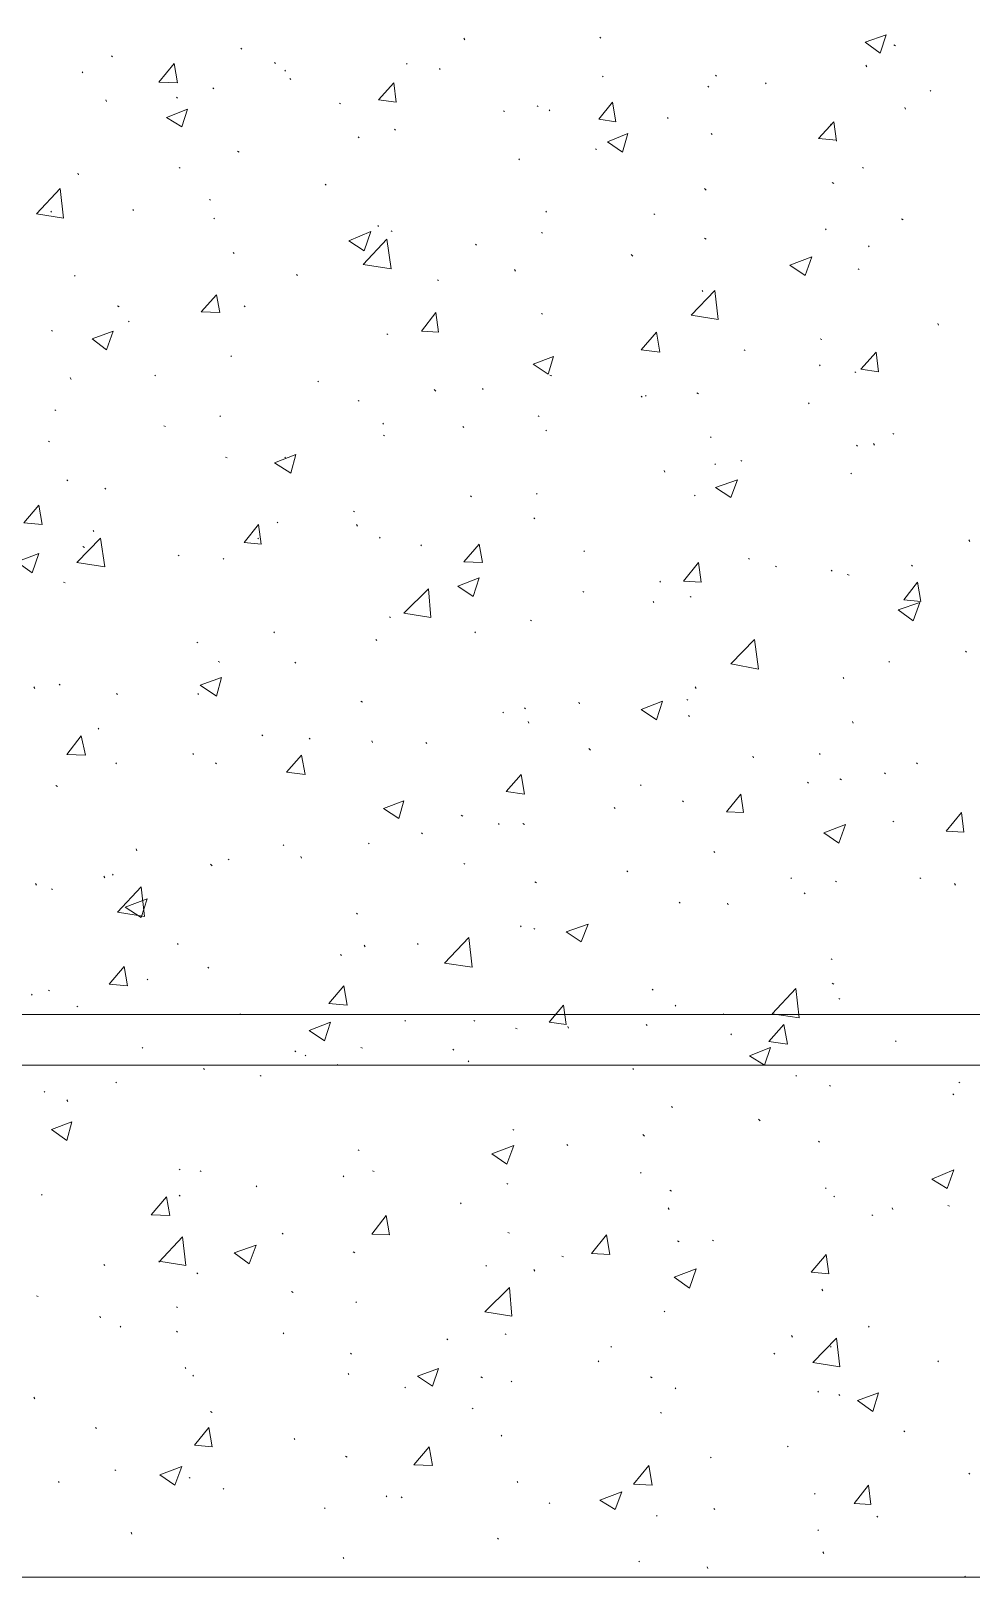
# Model space of a CAD drawing. Header units: millimetres. Extents: x 2928 to 3112, y 1220 to 1280.
# Drawn here: x 2947.067 to 2948.922, y 1240.79 to 1243.841 of the extents above; entities that cross this region are included whole.
import ezdxf

# ---------------------------------------------------------------- set-up
doc = ezdxf.new("R2010")
doc.units = ezdxf.units.MM

msp = doc.modelspace()

# ---------------------------------------------------------------- linework, layer by layer
at = {"color": 253, "linetype": 'Continuous', "lineweight": 5, "true_color": 0x9a9a9a}
for points in [[(2940.97965, 1262.56226), (2981.54689, 1262.56226), (2981.54689, 1240.79028), (2940.97965, 1240.79028)], [(2941.98633, 1261.55224), (2980.53854, 1261.55224), (2980.53854, 1241.8003), (2941.98633, 1241.8003)]]:
    msp.add_lwpolyline(points, close=True, dxfattribs=at)
for points in [[(2961.2116, 1241.9003), (2942.08633, 1241.9003), (2942.08633, 1247.74538), (2950.25144, 1247.74538), (2950.25144, 1256.61384), (2942.08633, 1256.61384), (2942.08633, 1261.45224), (2961.2116, 1261.45224), (2961.2116, 1249.1904)], [(2947.92975, 1241.8003), (2941.92799, 1241.8003), (2941.92799, 1241.8003)]]:
    msp.add_lwpolyline(points, dxfattribs=at)
at = {"color": 92, "linetype": 'Continuous', "lineweight": 13, "true_color": 0x00b800}
for points in [[(2947.92308, 1243.82366), (2947.92141, 1243.82699), (2947.92141, 1243.82699)], [(2948.19142, 1243.82699), (2948.18975, 1243.82866), (2948.18975, 1243.82866)], [(2948.71309, 1243.81866), (2948.75476, 1243.83366), (2948.75476, 1243.83366)], [(2948.71309, 1243.81866), (2948.74309, 1243.79699), (2948.74309, 1243.79699)], [(2948.74309, 1243.79699), (2948.75476, 1243.83366), (2948.75476, 1243.83366)], [(2948.77309, 1243.81199), (2948.76976, 1243.81366), (2948.76976, 1243.81366)], [(2947.22807, 1243.79032), (2947.2264, 1243.79199), (2947.2264, 1243.79199)], [(2947.48307, 1243.80532), (2947.48141, 1243.80699), (2947.48141, 1243.80699)], [(2947.16973, 1243.75866), (2947.16807, 1243.76032), (2947.16807, 1243.76032)], [(2947.31974, 1243.74032), (2947.34974, 1243.77699), (2947.34974, 1243.77699)], [(2947.3564, 1243.73866), (2947.34974, 1243.77699), (2947.34974, 1243.77699)], [(2947.54974, 1243.77699), (2947.54807, 1243.77866), (2947.54807, 1243.77866)], [(2947.56974, 1243.76199), (2947.56807, 1243.76366), (2947.56807, 1243.76366)], [(2947.80974, 1243.77532), (2947.80808, 1243.77699), (2947.80808, 1243.77699)], [(2947.87474, 1243.76532), (2947.87308, 1243.76699), (2947.87308, 1243.76699)], [(2948.19642, 1243.75032), (2948.19475, 1243.75199), (2948.19475, 1243.75199)], [(2948.41975, 1243.75199), (2948.41809, 1243.75366), (2948.41809, 1243.75366)], [(2948.71642, 1243.77032), (2948.71476, 1243.77366), (2948.71476, 1243.77366)], [(2947.31974, 1243.74032), (2947.3564, 1243.73866), (2947.3564, 1243.73866)], [(2947.42807, 1243.72699), (2947.4264, 1243.72866), (2947.4264, 1243.72866)], [(2947.57974, 1243.74532), (2947.57807, 1243.74699), (2947.57807, 1243.74699)], [(2947.75308, 1243.70532), (2947.78308, 1243.73866), (2947.78308, 1243.73866)], [(2947.78808, 1243.70032), (2947.78308, 1243.73866), (2947.78308, 1243.73866)], [(2948.40475, 1243.73032), (2948.40309, 1243.73199), (2948.40309, 1243.73199)], [(2948.51809, 1243.73699), (2948.51642, 1243.73866), (2948.51642, 1243.73866)], [(2948.84309, 1243.72199), (2948.84142, 1243.72366), (2948.84142, 1243.72366)], [(2947.2164, 1243.70199), (2947.21473, 1243.70532), (2947.21473, 1243.70532)], [(2947.3564, 1243.70866), (2947.35474, 1243.71032), (2947.35474, 1243.71032)], [(2947.67807, 1243.69699), (2947.67641, 1243.69866), (2947.67641, 1243.69866)], [(2947.75308, 1243.70532), (2947.78808, 1243.70032), (2947.78808, 1243.70032)], [(2948.06808, 1243.69199), (2948.06641, 1243.69366), (2948.06641, 1243.69366)], [(2948.18808, 1243.66699), (2948.21475, 1243.70032), (2948.21475, 1243.70032)], [(2948.22142, 1243.66199), (2948.21475, 1243.70032), (2948.21475, 1243.70032)], [(2948.79309, 1243.68699), (2948.79142, 1243.69032), (2948.79142, 1243.69032)], [(2947.33474, 1243.67032), (2947.3764, 1243.68699), (2947.3764, 1243.68699)], [(2947.33474, 1243.67032), (2947.36474, 1243.65199), (2947.36474, 1243.65199)], [(2947.36474, 1243.65199), (2947.3764, 1243.68699), (2947.3764, 1243.68699)], [(2948.00141, 1243.68199), (2947.99975, 1243.68366), (2947.99975, 1243.68366)], [(2948.09141, 1243.68366), (2948.08975, 1243.68532), (2948.08975, 1243.68532)], [(2948.18808, 1243.66699), (2948.22142, 1243.66199), (2948.22142, 1243.66199)], [(2948.32475, 1243.66866), (2948.32308, 1243.67032), (2948.32308, 1243.67032)], [(2948.62142, 1243.62866), (2948.65142, 1243.66199), (2948.65142, 1243.66199)], [(2948.65642, 1243.62365), (2948.65142, 1243.66199), (2948.65142, 1243.66199)], [(2947.71474, 1243.63032), (2947.71308, 1243.63199), (2947.71308, 1243.63199)], [(2947.78641, 1243.64532), (2947.78474, 1243.64699), (2947.78474, 1243.64699)], [(2948.20475, 1243.62199), (2948.24475, 1243.63866), (2948.24475, 1243.63866)], [(2948.23475, 1243.60199), (2948.24475, 1243.63866), (2948.24475, 1243.63866)], [(2948.41142, 1243.63699), (2948.40975, 1243.63866), (2948.40975, 1243.63866)], [(2948.64642, 1243.65532), (2948.64476, 1243.65699), (2948.64476, 1243.65699)], [(2947.47807, 1243.60199), (2947.47474, 1243.60365), (2947.47474, 1243.60365)], [(2948.18308, 1243.60699), (2948.18142, 1243.60865), (2948.18142, 1243.60865)], [(2948.20475, 1243.62199), (2948.23475, 1243.60199), (2948.23475, 1243.60199)], [(2948.62142, 1243.62866), (2948.65642, 1243.62532), (2948.65642, 1243.62532)], [(2947.3614, 1243.57032), (2947.35974, 1243.57199), (2947.35974, 1243.57199)], [(2948.03141, 1243.58699), (2948.02975, 1243.58865), (2948.02975, 1243.58865)], [(2948.70976, 1243.57032), (2948.70809, 1243.57199), (2948.70809, 1243.57199)], [(2947.1614, 1243.55699), (2947.15973, 1243.56032), (2947.15973, 1243.56032)], [(2947.64974, 1243.53699), (2947.64807, 1243.53865), (2947.64807, 1243.53865)], [(2948.65142, 1243.54032), (2948.64809, 1243.54199), (2948.64809, 1243.54199)], [(2947.07807, 1243.48032), (2947.12473, 1243.53032), (2947.12473, 1243.53032)], [(2947.1314, 1243.47199), (2947.12473, 1243.53032), (2947.12473, 1243.53032)], [(2947.4214, 1243.50699), (2947.41974, 1243.50865), (2947.41974, 1243.50865)], [(2948.39975, 1243.52699), (2948.39642, 1243.53032), (2948.39642, 1243.53032)], [(2947.07807, 1243.48032), (2947.1314, 1243.47199), (2947.1314, 1243.47199)], [(2947.10807, 1243.48365), (2947.1064, 1243.48532), (2947.1064, 1243.48532)], [(2947.26974, 1243.48699), (2947.26807, 1243.48865), (2947.26807, 1243.48865)], [(2948.08475, 1243.48365), (2948.08308, 1243.48532), (2948.08308, 1243.48532)], [(2948.29808, 1243.47865), (2948.29642, 1243.48032), (2948.29642, 1243.48032)], [(2947.42974, 1243.47032), (2947.42807, 1243.47199), (2947.42807, 1243.47199)], [(2947.75308, 1243.45532), (2947.75141, 1243.45699), (2947.75141, 1243.45699)], [(2947.77974, 1243.44532), (2947.77808, 1243.44699), (2947.77808, 1243.44699)], [(2948.63642, 1243.44865), (2948.63476, 1243.45032), (2948.63476, 1243.45032)], [(2948.78809, 1243.46865), (2948.78476, 1243.47032), (2948.78476, 1243.47032)], [(2947.69474, 1243.42699), (2947.73808, 1243.44532), (2947.73808, 1243.44532)], [(2947.69474, 1243.42699), (2947.72474, 1243.40699), (2947.72474, 1243.40699)], [(2947.72308, 1243.38032), (2947.76974, 1243.43032), (2947.76974, 1243.43032)], [(2947.72474, 1243.40699), (2947.73808, 1243.44532), (2947.73808, 1243.44532)], [(2947.77808, 1243.37198), (2947.76974, 1243.43032), (2947.76974, 1243.43032)], [(2947.94641, 1243.41865), (2947.94475, 1243.42032), (2947.94475, 1243.42032)], [(2948.07641, 1243.44199), (2948.07475, 1243.44365), (2948.07475, 1243.44365)], [(2948.39975, 1243.43032), (2948.39642, 1243.43199), (2948.39642, 1243.43199)], [(2948.72142, 1243.41532), (2948.71976, 1243.41699), (2948.71976, 1243.41699)], [(2947.46807, 1243.40199), (2947.46641, 1243.40365), (2947.46641, 1243.40365)], [(2948.25475, 1243.39699), (2948.25142, 1243.40032), (2948.25142, 1243.40032)], [(2948.56475, 1243.37865), (2948.60809, 1243.39532), (2948.60809, 1243.39532)], [(2948.59475, 1243.35865), (2948.60809, 1243.39532), (2948.60809, 1243.39532)], [(2947.15473, 1243.35698), (2947.15307, 1243.35865), (2947.15307, 1243.35865)], [(2947.59307, 1243.35865), (2947.59141, 1243.36032), (2947.59141, 1243.36032)], [(2947.72308, 1243.38032), (2947.77808, 1243.37198), (2947.77808, 1243.37198)], [(2948.02308, 1243.36698), (2948.02141, 1243.37032), (2948.02141, 1243.37032)], [(2948.56475, 1243.37865), (2948.59475, 1243.35865), (2948.59475, 1243.35865)], [(2948.70142, 1243.37032), (2948.69976, 1243.37198), (2948.69976, 1243.37198)], [(2947.87141, 1243.34865), (2947.86974, 1243.35032), (2947.86974, 1243.35032)], [(2948.36975, 1243.28032), (2948.41642, 1243.32865), (2948.41642, 1243.32865)], [(2948.39308, 1243.32698), (2948.39142, 1243.32865), (2948.39142, 1243.32865)], [(2948.42309, 1243.27198), (2948.41642, 1243.32865), (2948.41642, 1243.32865)], [(2947.2414, 1243.29698), (2947.23807, 1243.29865), (2947.23807, 1243.29865)], [(2947.40307, 1243.28698), (2947.43307, 1243.32032), (2947.43307, 1243.32032)], [(2947.43974, 1243.28532), (2947.43307, 1243.32032), (2947.43307, 1243.32032)], [(2947.48974, 1243.29698), (2947.48807, 1243.29865), (2947.48807, 1243.29865)], [(2947.2614, 1243.26698), (2947.25974, 1243.26865), (2947.25974, 1243.26865)], [(2947.40307, 1243.28698), (2947.43974, 1243.28532), (2947.43974, 1243.28532)], [(2947.83808, 1243.24865), (2947.86641, 1243.28532), (2947.86641, 1243.28532)], [(2947.87141, 1243.24698), (2947.86641, 1243.28532), (2947.86641, 1243.28532)], [(2948.07641, 1243.28198), (2948.07475, 1243.28365), (2948.07475, 1243.28365)], [(2948.36975, 1243.28032), (2948.42309, 1243.27198), (2948.42309, 1243.27198)], [(2948.85809, 1243.26032), (2948.85642, 1243.26365), (2948.85642, 1243.26365)], [(2947.10973, 1243.24865), (2947.10807, 1243.25032), (2947.10807, 1243.25032)], [(2947.18807, 1243.23365), (2947.22974, 1243.24865), (2947.22974, 1243.24865)], [(2947.18807, 1243.23365), (2947.2164, 1243.21198), (2947.2164, 1243.21198)], [(2947.2164, 1243.21198), (2947.22974, 1243.24865), (2947.22974, 1243.24865)], [(2947.77141, 1243.24198), (2947.76974, 1243.24365), (2947.76974, 1243.24365)], [(2947.83808, 1243.24865), (2947.87141, 1243.24698), (2947.87141, 1243.24698)], [(2948.27142, 1243.21198), (2948.30142, 1243.24698), (2948.30142, 1243.24698)], [(2948.30808, 1243.20698), (2948.30142, 1243.24698), (2948.30142, 1243.24698)], [(2948.62809, 1243.23198), (2948.62475, 1243.23365), (2948.62475, 1243.23365)], [(2948.27142, 1243.21198), (2948.30808, 1243.20698), (2948.30808, 1243.20698)], [(2948.47642, 1243.21032), (2948.47475, 1243.21198), (2948.47475, 1243.21198)], [(2948.70476, 1243.17365), (2948.73476, 1243.20698), (2948.73476, 1243.20698)], [(2948.73976, 1243.16865), (2948.73476, 1243.20698), (2948.73476, 1243.20698)], [(2947.46307, 1243.19865), (2947.46141, 1243.20032), (2947.46141, 1243.20032)], [(2948.05808, 1243.18365), (2948.09808, 1243.19865), (2948.09808, 1243.19865)], [(2948.05808, 1243.18365), (2948.08808, 1243.16365), (2948.08808, 1243.16365)], [(2948.08808, 1243.16365), (2948.09808, 1243.19865), (2948.09808, 1243.19865)], [(2948.62475, 1243.18032), (2948.62309, 1243.18198), (2948.62309, 1243.18198)], [(2948.70476, 1243.17365), (2948.73976, 1243.16865), (2948.73976, 1243.16865)], [(2947.1464, 1243.15365), (2947.14473, 1243.15698), (2947.14473, 1243.15698)], [(2947.31307, 1243.16031), (2947.3114, 1243.16198), (2947.3114, 1243.16198)], [(2947.63474, 1243.14865), (2947.63307, 1243.15031), (2947.63307, 1243.15031)], [(2948.09475, 1243.16031), (2948.09141, 1243.16198), (2948.09141, 1243.16198)], [(2948.69476, 1243.16698), (2948.69309, 1243.16865), (2948.69309, 1243.16865)], [(2947.71474, 1243.11031), (2947.71308, 1243.11198), (2947.71308, 1243.11198)], [(2947.86641, 1243.13031), (2947.86308, 1243.13365), (2947.86308, 1243.13365)], [(2947.95975, 1243.13365), (2947.95808, 1243.13531), (2947.95808, 1243.13531)], [(2948.27308, 1243.11865), (2948.27142, 1243.12031), (2948.27142, 1243.12031)], [(2948.28142, 1243.12031), (2948.27975, 1243.12198), (2948.27975, 1243.12198)], [(2948.38475, 1243.12531), (2948.38142, 1243.12698), (2948.38142, 1243.12698)], [(2947.1164, 1243.09198), (2947.11473, 1243.09365), (2947.11473, 1243.09365)], [(2947.4414, 1243.08031), (2947.43974, 1243.08198), (2947.43974, 1243.08198)], [(2948.06975, 1243.08031), (2948.06808, 1243.08198), (2948.06808, 1243.08198)], [(2948.60309, 1243.10531), (2948.60142, 1243.10698), (2948.60142, 1243.10698)], [(2947.33307, 1243.06031), (2947.32974, 1243.06198), (2947.32974, 1243.06198)], [(2947.76308, 1243.06531), (2947.76141, 1243.06698), (2947.76141, 1243.06698)], [(2947.92141, 1243.05865), (2947.91974, 1243.06031), (2947.91974, 1243.06031)], [(2948.08475, 1243.05198), (2948.08308, 1243.05365), (2948.08308, 1243.05365)], [(2947.10473, 1243.03031), (2947.1014, 1243.03198), (2947.1014, 1243.03198)], [(2947.76474, 1243.04198), (2947.76308, 1243.04365), (2947.76308, 1243.04365)], [(2948.40975, 1243.03865), (2948.40809, 1243.04031), (2948.40809, 1243.04031)], [(2948.69809, 1243.02198), (2948.69642, 1243.02365), (2948.69642, 1243.02365)], [(2948.73142, 1243.02365), (2948.72976, 1243.02698), (2948.72976, 1243.02698)], [(2948.76976, 1243.04531), (2948.76809, 1243.04698), (2948.76809, 1243.04698)], [(2947.45474, 1242.99865), (2947.4514, 1243.00031), (2947.4514, 1243.00031)], [(2947.54807, 1242.98865), (2947.58974, 1243.00531), (2947.58974, 1243.00531)], [(2947.54807, 1242.98865), (2947.57974, 1242.96865), (2947.57974, 1242.96865)], [(2947.56974, 1242.99865), (2947.56807, 1243.00031), (2947.56807, 1243.00031)], [(2947.57974, 1242.96865), (2947.58974, 1243.00531), (2947.58974, 1243.00531)], [(2948.46975, 1242.99198), (2948.46809, 1242.99365), (2948.46809, 1242.99365)], [(2948.31808, 1242.97031), (2948.31642, 1242.97365), (2948.31642, 1242.97365)], [(2948.41809, 1242.98531), (2948.41642, 1242.98698), (2948.41642, 1242.98698)], [(2948.68642, 1242.96698), (2948.68476, 1242.96865), (2948.68476, 1242.96865)], [(2947.13973, 1242.95365), (2947.13807, 1242.95531), (2947.13807, 1242.95531)], [(2947.21473, 1242.93698), (2947.21307, 1242.93865), (2947.21307, 1242.93865)], [(2948.06641, 1242.92698), (2948.06475, 1242.92865), (2948.06475, 1242.92865)], [(2948.41809, 1242.94031), (2948.46142, 1242.95531), (2948.46142, 1242.95531)], [(2948.41809, 1242.94031), (2948.44809, 1242.92031), (2948.44809, 1242.92031)], [(2948.44809, 1242.92031), (2948.46142, 1242.95531), (2948.46142, 1242.95531)], [(2947.05307, 1242.87031), (2947.08307, 1242.90531), (2947.08307, 1242.90531)], [(2947.08973, 1242.86698), (2947.08307, 1242.90531), (2947.08307, 1242.90531)], [(2947.93641, 1242.92198), (2947.93475, 1242.92364), (2947.93475, 1242.92364)], [(2948.37808, 1242.92364), (2948.37642, 1242.92531), (2948.37642, 1242.92531)], [(2947.05307, 1242.87031), (2947.08973, 1242.86698), (2947.08973, 1242.86698)], [(2947.48807, 1242.83198), (2947.51641, 1242.86698), (2947.51641, 1242.86698)], [(2947.52141, 1242.82864), (2947.51641, 1242.86698), (2947.51641, 1242.86698)], [(2947.55474, 1242.87031), (2947.55307, 1242.87198), (2947.55307, 1242.87198)], [(2947.70641, 1242.89198), (2947.70308, 1242.89364), (2947.70308, 1242.89364)], [(2947.71141, 1242.86364), (2947.70974, 1242.86698), (2947.70974, 1242.86698)], [(2948.06141, 1242.87864), (2948.05975, 1242.88031), (2948.05975, 1242.88031)], [(2947.15807, 1242.79198), (2947.20473, 1242.84031), (2947.20473, 1242.84031)], [(2947.1914, 1242.85364), (2947.18973, 1242.85531), (2947.18973, 1242.85531)], [(2947.21307, 1242.78364), (2947.20473, 1242.84031), (2947.20473, 1242.84031)], [(2947.51641, 1242.83864), (2947.51474, 1242.84031), (2947.51474, 1242.84031)], [(2947.75641, 1242.84031), (2947.75474, 1242.84198), (2947.75474, 1242.84198)], [(2948.91976, 1242.83364), (2948.91809, 1242.83698), (2948.91809, 1242.83698)], [(2947.03973, 1242.79364), (2947.08307, 1242.81031), (2947.08307, 1242.81031)], [(2947.06973, 1242.77198), (2947.08307, 1242.81031), (2947.08307, 1242.81031)], [(2947.17307, 1242.82198), (2947.16973, 1242.82364), (2947.16973, 1242.82364)], [(2947.35974, 1242.80531), (2947.35807, 1242.80698), (2947.35807, 1242.80698)], [(2947.48807, 1242.83198), (2947.52141, 1242.82864), (2947.52141, 1242.82864)], [(2947.83808, 1242.82531), (2947.83641, 1242.82698), (2947.83641, 1242.82698)], [(2947.92141, 1242.79364), (2947.95141, 1242.82864), (2947.95141, 1242.82864)], [(2947.95808, 1242.79198), (2947.95141, 1242.82864), (2947.95141, 1242.82864)], [(2948.15975, 1242.81364), (2948.15808, 1242.81531), (2948.15808, 1242.81531)], [(2947.03973, 1242.79364), (2947.06973, 1242.77198), (2947.06973, 1242.77198)], [(2947.15807, 1242.79198), (2947.21307, 1242.78364), (2947.21307, 1242.78364)], [(2947.44807, 1242.79864), (2947.4464, 1242.80031), (2947.4464, 1242.80031)], [(2947.92141, 1242.79364), (2947.95808, 1242.79198), (2947.95808, 1242.79198)], [(2948.35475, 1242.75531), (2948.38475, 1242.79198), (2948.38475, 1242.79198)], [(2948.38975, 1242.75364), (2948.38475, 1242.79198), (2948.38475, 1242.79198)], [(2948.48475, 1242.79864), (2948.48309, 1242.80031), (2948.48309, 1242.80031)], [(2948.53809, 1242.78364), (2948.53642, 1242.78531), (2948.53642, 1242.78531)], [(2948.64809, 1242.77531), (2948.64642, 1242.77698), (2948.64642, 1242.77698)], [(2948.80642, 1242.78531), (2948.80476, 1242.78698), (2948.80476, 1242.78698)], [(2947.13473, 1242.75198), (2947.1314, 1242.75364), (2947.1314, 1242.75364)], [(2947.90974, 1242.74531), (2947.95141, 1242.76198), (2947.95141, 1242.76198)], [(2947.90974, 1242.74531), (2947.93975, 1242.72531), (2947.93975, 1242.72531)], [(2947.93975, 1242.72531), (2947.95141, 1242.76198), (2947.95141, 1242.76198)], [(2948.30975, 1242.75364), (2948.30808, 1242.75531), (2948.30808, 1242.75531)], [(2948.35475, 1242.75531), (2948.38975, 1242.75364), (2948.38975, 1242.75364)], [(2948.68142, 1242.76698), (2948.67809, 1242.76864), (2948.67809, 1242.76864)], [(2948.78976, 1242.71864), (2948.81642, 1242.75364), (2948.81642, 1242.75364)], [(2948.82309, 1242.71531), (2948.81642, 1242.75364), (2948.81642, 1242.75364)], [(2947.80308, 1242.69197), (2947.85141, 1242.74031), (2947.85141, 1242.74031)], [(2947.85641, 1242.68364), (2947.85141, 1242.74031), (2947.85141, 1242.74031)], [(2948.15808, 1242.73364), (2948.15641, 1242.73531), (2948.15641, 1242.73531)], [(2948.29642, 1242.71364), (2948.29475, 1242.71531), (2948.29475, 1242.71531)], [(2948.36975, 1242.72364), (2948.36808, 1242.72531), (2948.36808, 1242.72531)], [(2948.78976, 1242.71864), (2948.82309, 1242.71531), (2948.82309, 1242.71531)], [(2947.77641, 1242.68364), (2947.77474, 1242.68531), (2947.77474, 1242.68531)], [(2947.80308, 1242.69197), (2947.85641, 1242.68364), (2947.85641, 1242.68364)], [(2948.77809, 1242.69864), (2948.82142, 1242.71364), (2948.82142, 1242.71364)], [(2948.77809, 1242.69864), (2948.80809, 1242.67697), (2948.80809, 1242.67697)], [(2948.80809, 1242.67697), (2948.82142, 1242.71364), (2948.82142, 1242.71364)], [(2947.54807, 1242.65364), (2947.54641, 1242.65531), (2947.54641, 1242.65531)], [(2947.94475, 1242.65364), (2947.94308, 1242.65531), (2947.94308, 1242.65531)], [(2948.05475, 1242.67697), (2948.05308, 1242.67864), (2948.05308, 1242.67864)], [(2947.3964, 1242.63364), (2947.39474, 1242.63531), (2947.39474, 1242.63531)], [(2947.74974, 1242.63864), (2947.74808, 1242.64031), (2947.74808, 1242.64031)], [(2948.44809, 1242.59197), (2948.49475, 1242.64031), (2948.49475, 1242.64031)], [(2948.50309, 1242.58197), (2948.49475, 1242.64031), (2948.49475, 1242.64031)], [(2947.43974, 1242.59531), (2947.4364, 1242.59697), (2947.4364, 1242.59697)], [(2947.58974, 1242.59364), (2947.58807, 1242.59531), (2947.58807, 1242.59531)], [(2948.44809, 1242.59197), (2948.50309, 1242.58197), (2948.50309, 1242.58197)], [(2948.76142, 1242.59531), (2948.75976, 1242.59697), (2948.75976, 1242.59697)], [(2948.91309, 1242.61531), (2948.91143, 1242.61697), (2948.91143, 1242.61697)], [(2947.4014, 1242.55031), (2947.44307, 1242.56531), (2947.44307, 1242.56531)], [(2947.43307, 1242.52864), (2947.44307, 1242.56531), (2947.44307, 1242.56531)], [(2948.67142, 1242.56364), (2948.66976, 1242.56531), (2948.66976, 1242.56531)], [(2947.07473, 1242.54364), (2947.07307, 1242.54697), (2947.07307, 1242.54697)], [(2947.12473, 1242.55031), (2947.12307, 1242.55197), (2947.12307, 1242.55197)], [(2947.23807, 1242.53197), (2947.2364, 1242.53364), (2947.2364, 1242.53364)], [(2947.39807, 1242.53197), (2947.3964, 1242.53364), (2947.3964, 1242.53364)], [(2947.4014, 1242.55031), (2947.43307, 1242.52864), (2947.43307, 1242.52864)], [(2948.37975, 1242.54364), (2948.37808, 1242.54697), (2948.37808, 1242.54697)], [(2947.72141, 1242.51697), (2947.71808, 1242.51864), (2947.71808, 1242.51864)], [(2948.04308, 1242.50364), (2948.04141, 1242.50531), (2948.04141, 1242.50531)], [(2948.14975, 1242.51364), (2948.14808, 1242.51697), (2948.14808, 1242.51697)], [(2948.27142, 1242.50197), (2948.31308, 1242.51864), (2948.31308, 1242.51864)], [(2948.27142, 1242.50197), (2948.30142, 1242.48197), (2948.30142, 1242.48197)], [(2948.30142, 1242.48197), (2948.31308, 1242.51864), (2948.31308, 1242.51864)], [(2948.36308, 1242.52031), (2948.36142, 1242.52197), (2948.36142, 1242.52197)], [(2947.99975, 1242.49531), (2947.99808, 1242.49697), (2947.99808, 1242.49697)], [(2948.04975, 1242.47531), (2948.04808, 1242.47864), (2948.04808, 1242.47864)], [(2948.36642, 1242.48864), (2948.36475, 1242.49031), (2948.36475, 1242.49031)], [(2948.68976, 1242.47531), (2948.68809, 1242.47864), (2948.68809, 1242.47864)], [(2947.13807, 1242.41364), (2947.1664, 1242.4503), (2947.1664, 1242.4503)], [(2947.17473, 1242.41197), (2947.1664, 1242.4503), (2947.1664, 1242.4503)], [(2947.2014, 1242.46364), (2947.19973, 1242.46531), (2947.19973, 1242.46531)], [(2947.52474, 1242.4503), (2947.52307, 1242.45197), (2947.52307, 1242.45197)], [(2947.61807, 1242.44364), (2947.61641, 1242.4453), (2947.61641, 1242.4453)], [(2947.74141, 1242.43697), (2947.73974, 1242.4403), (2947.73974, 1242.4403)], [(2947.13807, 1242.41364), (2947.17473, 1242.41197), (2947.17473, 1242.41197)], [(2947.38807, 1242.41364), (2947.3864, 1242.4153), (2947.3864, 1242.4153)], [(2947.57141, 1242.37864), (2947.60141, 1242.41197), (2947.60141, 1242.41197)], [(2947.60807, 1242.37364), (2947.60141, 1242.41197), (2947.60141, 1242.41197)], [(2947.84808, 1242.4353), (2947.84641, 1242.43697), (2947.84641, 1242.43697)], [(2948.17142, 1242.42197), (2948.16808, 1242.4253), (2948.16808, 1242.4253)], [(2948.49309, 1242.40697), (2948.49142, 1242.4103), (2948.49142, 1242.4103)], [(2948.62475, 1242.41364), (2948.62309, 1242.4153), (2948.62309, 1242.4153)], [(2947.2364, 1242.3953), (2947.23474, 1242.39697), (2947.23474, 1242.39697)], [(2947.43307, 1242.3953), (2947.4314, 1242.39697), (2947.4314, 1242.39697)], [(2947.57141, 1242.37864), (2947.60807, 1242.37364), (2947.60807, 1242.37364)], [(2948.81642, 1242.3953), (2948.81476, 1242.39697), (2948.81476, 1242.39697)], [(2947.11973, 1242.3503), (2947.1164, 1242.35197), (2947.1164, 1242.35197)], [(2948.00475, 1242.3403), (2948.03475, 1242.37364), (2948.03475, 1242.37364)], [(2948.04141, 1242.3353), (2948.03475, 1242.37364), (2948.03475, 1242.37364)], [(2948.27142, 1242.35197), (2948.26975, 1242.35364), (2948.26975, 1242.35364)], [(2948.60142, 1242.35697), (2948.59975, 1242.35864), (2948.59975, 1242.35864)], [(2948.66642, 1242.36364), (2948.66309, 1242.3653), (2948.66309, 1242.3653)], [(2948.75309, 1242.3753), (2948.75142, 1242.37697), (2948.75142, 1242.37697)], [(2947.76308, 1242.30697), (2947.80308, 1242.32197), (2947.80308, 1242.32197)], [(2947.79308, 1242.28697), (2947.80308, 1242.32197), (2947.80308, 1242.32197)], [(2948.00475, 1242.3403), (2948.04141, 1242.3353), (2948.04141, 1242.3353)], [(2948.35475, 1242.3203), (2948.35308, 1242.32197), (2948.35308, 1242.32197)], [(2948.43975, 1242.3003), (2948.46809, 1242.3353), (2948.46809, 1242.3353)], [(2948.47309, 1242.29864), (2948.46809, 1242.3353), (2948.46809, 1242.3353)], [(2947.76308, 1242.30697), (2947.79308, 1242.28697), (2947.79308, 1242.28697)], [(2947.91974, 1242.29197), (2947.91641, 1242.29364), (2947.91641, 1242.29364)], [(2948.21975, 1242.30697), (2948.21808, 1242.30864), (2948.21808, 1242.30864)], [(2948.43975, 1242.3003), (2948.47309, 1242.29864), (2948.47309, 1242.29864)], [(2948.87309, 1242.26197), (2948.90309, 1242.29864), (2948.90309, 1242.29864)], [(2948.90809, 1242.2603), (2948.90309, 1242.29864), (2948.90309, 1242.29864)], [(2947.83974, 1242.25697), (2947.83808, 1242.25864), (2947.83808, 1242.25864)], [(2947.99141, 1242.2753), (2947.98975, 1242.27697), (2947.98975, 1242.27697)], [(2948.04141, 1242.2753), (2948.03808, 1242.27697), (2948.03808, 1242.27697)], [(2948.63142, 1242.25864), (2948.67476, 1242.2753), (2948.67476, 1242.2753)], [(2948.63142, 1242.25864), (2948.66142, 1242.23864), (2948.66142, 1242.23864)], [(2948.66142, 1242.23864), (2948.67476, 1242.2753), (2948.67476, 1242.2753)], [(2948.76976, 1242.2803), (2948.76809, 1242.28197), (2948.76809, 1242.28197)], [(2948.87309, 1242.26197), (2948.90809, 1242.2603), (2948.90809, 1242.2603)], [(2947.2764, 1242.22363), (2947.27474, 1242.22697), (2947.27474, 1242.22697)], [(2947.56641, 1242.23364), (2947.56474, 1242.2353), (2947.56474, 1242.2353)], [(2947.73474, 1242.23697), (2947.73308, 1242.23864), (2947.73308, 1242.23864)], [(2947.42474, 1242.19363), (2947.4214, 1242.19697), (2947.4214, 1242.19697)], [(2947.45807, 1242.2053), (2947.4564, 1242.20697), (2947.4564, 1242.20697)], [(2947.60141, 1242.20863), (2947.59974, 1242.21197), (2947.59974, 1242.21197)], [(2947.92308, 1242.19697), (2947.92141, 1242.19863), (2947.92141, 1242.19863)], [(2948.41642, 1242.2203), (2948.41475, 1242.22197), (2948.41475, 1242.22197)], [(2947.21307, 1242.1703), (2947.2114, 1242.17363), (2947.2114, 1242.17363)], [(2947.22974, 1242.1753), (2947.22807, 1242.17697), (2947.22807, 1242.17697)], [(2948.24475, 1242.18197), (2948.24308, 1242.18363), (2948.24308, 1242.18363)], [(2948.56809, 1242.16863), (2948.56642, 1242.1703), (2948.56642, 1242.1703)], [(2948.82309, 1242.16863), (2948.82142, 1242.1703), (2948.82142, 1242.1703)], [(2947.07807, 1242.1553), (2947.0764, 1242.15863), (2947.0764, 1242.15863)], [(2947.10973, 1242.14697), (2947.10807, 1242.14863), (2947.10807, 1242.14863)], [(2947.23807, 1242.10197), (2947.28474, 1242.15197), (2947.28474, 1242.15197)], [(2947.2914, 1242.09363), (2947.28474, 1242.15197), (2947.28474, 1242.15197)], [(2948.06475, 1242.1603), (2948.06141, 1242.16197), (2948.06141, 1242.16197)], [(2948.59475, 1242.13863), (2948.59309, 1242.1403), (2948.59309, 1242.1403)], [(2948.65642, 1242.16197), (2948.65476, 1242.16363), (2948.65476, 1242.16363)], [(2948.89143, 1242.1553), (2948.88976, 1242.15863), (2948.88976, 1242.15863)], [(2947.25307, 1242.11197), (2947.2964, 1242.12863), (2947.2964, 1242.12863)], [(2947.25307, 1242.11197), (2947.28474, 1242.09197), (2947.28474, 1242.09197)], [(2947.28474, 1242.09197), (2947.2964, 1242.12863), (2947.2964, 1242.12863)], [(2948.34808, 1242.1203), (2948.34642, 1242.12197), (2948.34642, 1242.12197)], [(2948.44309, 1242.11697), (2948.44142, 1242.1203), (2948.44142, 1242.1203)], [(2947.23807, 1242.10197), (2947.2914, 1242.09363), (2947.2914, 1242.09363)], [(2947.71141, 1242.09863), (2947.70974, 1242.1003), (2947.70974, 1242.1003)], [(2948.03475, 1242.07363), (2948.03308, 1242.0753), (2948.03308, 1242.0753)], [(2948.12308, 1242.06363), (2948.16642, 1242.07863), (2948.16642, 1242.07863)], [(2948.15308, 1242.04363), (2948.16642, 1242.07863), (2948.16642, 1242.07863)], [(2947.88308, 1242.00197), (2947.93141, 1242.05197), (2947.93141, 1242.05197)], [(2947.93808, 1241.99363), (2947.93141, 1242.05197), (2947.93141, 1242.05197)], [(2948.06141, 1242.06863), (2948.05975, 1242.0703), (2948.05975, 1242.0703)], [(2948.12308, 1242.06363), (2948.15308, 1242.04363), (2948.15308, 1242.04363)], [(2947.35807, 1242.03863), (2947.3564, 1242.0403), (2947.3564, 1242.0403)], [(2947.67974, 1242.01697), (2947.67807, 1242.01863), (2947.67807, 1242.01863)], [(2947.72641, 1242.03363), (2947.72474, 1242.03697), (2947.72474, 1242.03697)], [(2947.83141, 1242.03863), (2947.82974, 1242.0403), (2947.82974, 1242.0403)], [(2947.2214, 1241.9603), (2947.2514, 1241.9953), (2947.2514, 1241.9953)], [(2947.25807, 1241.95696), (2947.2514, 1241.9953), (2947.2514, 1241.9953)], [(2947.41807, 1241.99196), (2947.4164, 1241.99363), (2947.4164, 1241.99363)], [(2947.88308, 1242.00197), (2947.93808, 1241.99363), (2947.93808, 1241.99363)], [(2948.64809, 1242.00863), (2948.64642, 1242.0103), (2948.64642, 1242.0103)], [(2947.2214, 1241.9603), (2947.25807, 1241.95696), (2947.25807, 1241.95696)], [(2947.29807, 1241.96863), (2947.2964, 1241.9703), (2947.2964, 1241.9703)], [(2947.65474, 1241.92196), (2947.68474, 1241.95696), (2947.68474, 1241.95696)], [(2947.69141, 1241.91863), (2947.68474, 1241.95696), (2947.68474, 1241.95696)], [(2948.52975, 1241.90196), (2948.57642, 1241.95196), (2948.57642, 1241.95196)], [(2948.58309, 1241.89363), (2948.57642, 1241.95196), (2948.57642, 1241.95196)], [(2948.65142, 1241.9603), (2948.64809, 1241.96196), (2948.64809, 1241.96196)], [(2947.06973, 1241.93863), (2947.06807, 1241.9403), (2947.06807, 1241.9403)], [(2947.10473, 1241.94696), (2947.1014, 1241.94863), (2947.1014, 1241.94863)], [(2947.65474, 1241.92196), (2947.69141, 1241.91863), (2947.69141, 1241.91863)], [(2948.29475, 1241.94863), (2948.29308, 1241.9503), (2948.29308, 1241.9503)], [(2948.66309, 1241.9303), (2948.66142, 1241.93196), (2948.66142, 1241.93196)], [(2947.15973, 1241.9153), (2947.15807, 1241.91696), (2947.15807, 1241.91696)], [(2947.48141, 1241.9003), (2947.47974, 1241.90196), (2947.47974, 1241.90196)], [(2948.08975, 1241.8853), (2948.11808, 1241.91863), (2948.11808, 1241.91863)], [(2948.12308, 1241.8803), (2948.11808, 1241.91863), (2948.11808, 1241.91863)], [(2948.33975, 1241.91696), (2948.33808, 1241.91863), (2948.33808, 1241.91863)], [(2948.43475, 1241.9003), (2948.43309, 1241.90196), (2948.43309, 1241.90196)], [(2948.52975, 1241.90196), (2948.58309, 1241.89363), (2948.58309, 1241.89363)], [(2947.61641, 1241.86863), (2947.65807, 1241.8853), (2947.65807, 1241.8853)], [(2947.61641, 1241.86863), (2947.64641, 1241.84863), (2947.64641, 1241.84863)], [(2947.64641, 1241.84863), (2947.65807, 1241.8853), (2947.65807, 1241.8853)], [(2947.80641, 1241.88696), (2947.80474, 1241.88863), (2947.80474, 1241.88863)], [(2947.94308, 1241.88696), (2947.94141, 1241.88863), (2947.94141, 1241.88863)], [(2948.02641, 1241.87196), (2948.02308, 1241.87363), (2948.02308, 1241.87363)], [(2948.08975, 1241.8853), (2948.12308, 1241.8803), (2948.12308, 1241.8803)], [(2948.12808, 1241.87363), (2948.12641, 1241.87696), (2948.12641, 1241.87696)], [(2948.28308, 1241.87863), (2948.28142, 1241.8803), (2948.28142, 1241.8803)], [(2948.44975, 1241.8603), (2948.44809, 1241.86196), (2948.44809, 1241.86196)], [(2948.52309, 1241.84696), (2948.55309, 1241.8803), (2948.55309, 1241.8803)], [(2948.55975, 1241.84196), (2948.55309, 1241.8803), (2948.55309, 1241.8803)], [(2947.28807, 1241.83363), (2947.2864, 1241.8353), (2947.2864, 1241.8353)], [(2947.72141, 1241.83363), (2947.71808, 1241.8353), (2947.71808, 1241.8353)], [(2947.90141, 1241.8303), (2947.89974, 1241.83196), (2947.89974, 1241.83196)], [(2948.48475, 1241.81863), (2948.52642, 1241.8353), (2948.52642, 1241.8353)], [(2948.51475, 1241.8003), (2948.52642, 1241.8353), (2948.52642, 1241.8353)], [(2948.52309, 1241.84696), (2948.55975, 1241.84196), (2948.55975, 1241.84196)], [(2948.77476, 1241.84696), (2948.77309, 1241.84863), (2948.77309, 1241.84863)], [(2947.58974, 1241.82696), (2947.58807, 1241.82863), (2947.58807, 1241.82863)], [(2947.60974, 1241.81863), (2947.60807, 1241.8203), (2947.60807, 1241.8203)], [(2947.67307, 1241.8003), (2947.67141, 1241.80196), (2947.67141, 1241.80196)], [(2947.93141, 1241.80696), (2947.92975, 1241.80863), (2947.92975, 1241.80863)], [(2948.48475, 1241.81863), (2948.51475, 1241.8003), (2948.51475, 1241.8003)], [(2947.40974, 1241.79196), (2947.40807, 1241.79363), (2947.40807, 1241.79363)], [(2947.52141, 1241.77863), (2947.51974, 1241.7803), (2947.51974, 1241.7803)], [(2948.25642, 1241.79196), (2948.25475, 1241.79363), (2948.25475, 1241.79363)], [(2948.57809, 1241.77863), (2948.57642, 1241.7803), (2948.57642, 1241.7803)], [(2947.09473, 1241.74696), (2947.09307, 1241.74863), (2947.09307, 1241.74863)], [(2947.2364, 1241.7653), (2947.23474, 1241.76696), (2947.23474, 1241.76696)], [(2948.64476, 1241.75863), (2948.64309, 1241.76029), (2948.64309, 1241.76029)], [(2948.88809, 1241.74196), (2948.88643, 1241.74363), (2948.88643, 1241.74363)], [(2948.89976, 1241.7653), (2948.89809, 1241.76696), (2948.89809, 1241.76696)], [(2947.13973, 1241.72863), (2947.13807, 1241.73196), (2947.13807, 1241.73196)], [(2948.33308, 1241.71696), (2948.33142, 1241.71863), (2948.33142, 1241.71863)], [(2947.10807, 1241.67363), (2947.14807, 1241.68863), (2947.14807, 1241.68863)], [(2947.13807, 1241.65196), (2947.14807, 1241.68863), (2947.14807, 1241.68863)], [(2948.50642, 1241.69029), (2948.50309, 1241.69363), (2948.50309, 1241.69363)], [(2947.10807, 1241.67363), (2947.13807, 1241.65196), (2947.13807, 1241.65196)], [(2948.01975, 1241.67196), (2948.01808, 1241.67363), (2948.01808, 1241.67363)], [(2948.27808, 1241.66029), (2948.27475, 1241.66363), (2948.27475, 1241.66363)], [(2948.62309, 1241.64863), (2948.62142, 1241.65029), (2948.62142, 1241.65029)], [(2947.71474, 1241.63196), (2947.71308, 1241.63363), (2947.71308, 1241.63363)], [(2947.97641, 1241.62529), (2948.01975, 1241.64196), (2948.01975, 1241.64196)], [(2947.97641, 1241.62529), (2948.00641, 1241.60529), (2948.00641, 1241.60529)], [(2948.00641, 1241.60529), (2948.01975, 1241.64196), (2948.01975, 1241.64196)], [(2948.12641, 1241.64196), (2948.12475, 1241.64363), (2948.12475, 1241.64363)], [(2947.3614, 1241.59363), (2947.35974, 1241.59529), (2947.35974, 1241.59529)], [(2947.40307, 1241.59029), (2947.4014, 1241.59196), (2947.4014, 1241.59196)], [(2947.74474, 1241.59029), (2947.74141, 1241.59196), (2947.74141, 1241.59196)], [(2948.27142, 1241.58696), (2948.26975, 1241.58863), (2948.26975, 1241.58863)], [(2948.84476, 1241.57529), (2948.88809, 1241.59363), (2948.88809, 1241.59363)], [(2948.87476, 1241.55696), (2948.88809, 1241.59363), (2948.88809, 1241.59363)], [(2947.51307, 1241.56029), (2947.51141, 1241.56196), (2947.51141, 1241.56196)], [(2947.68474, 1241.58029), (2947.68307, 1241.58196), (2947.68307, 1241.58196)], [(2948.00808, 1241.56529), (2948.00641, 1241.56696), (2948.00641, 1241.56696)], [(2948.63642, 1241.55696), (2948.63476, 1241.55863), (2948.63476, 1241.55863)], [(2948.84476, 1241.57529), (2948.87476, 1241.55696), (2948.87476, 1241.55696)], [(2947.08973, 1241.54363), (2947.08807, 1241.54529), (2947.08807, 1241.54529)], [(2947.30474, 1241.50529), (2947.33474, 1241.54029), (2947.33474, 1241.54029)], [(2947.3414, 1241.50362), (2947.33474, 1241.54029), (2947.33474, 1241.54029)], [(2947.3614, 1241.54196), (2947.35974, 1241.54363), (2947.35974, 1241.54363)], [(2947.91641, 1241.52696), (2947.91474, 1241.52863), (2947.91474, 1241.52863)], [(2948.33142, 1241.55196), (2948.32808, 1241.55363), (2948.32808, 1241.55363)], [(2948.65309, 1241.54029), (2948.65142, 1241.54196), (2948.65142, 1241.54196)], [(2947.30474, 1241.50529), (2947.3414, 1241.50362), (2947.3414, 1241.50362)], [(2947.73974, 1241.46696), (2947.76808, 1241.50362), (2947.76808, 1241.50362)], [(2947.77474, 1241.46529), (2947.76808, 1241.50362), (2947.76808, 1241.50362)], [(2948.32642, 1241.51529), (2948.32475, 1241.51862), (2948.32475, 1241.51862)], [(2948.72809, 1241.50362), (2948.72642, 1241.50529), (2948.72642, 1241.50529)], [(2948.76809, 1241.51529), (2948.76642, 1241.51862), (2948.76642, 1241.51862)], [(2948.87976, 1241.52196), (2948.87643, 1241.52362), (2948.87643, 1241.52362)], [(2947.56474, 1241.46696), (2947.56307, 1241.46862), (2947.56307, 1241.46862)], [(2947.73974, 1241.46696), (2947.77474, 1241.46529), (2947.77474, 1241.46529)], [(2948.01141, 1241.46862), (2948.00808, 1241.47029), (2948.00808, 1241.47029)], [(2948.17308, 1241.42862), (2948.20308, 1241.46529), (2948.20308, 1241.46529)], [(2948.20975, 1241.42696), (2948.20308, 1241.46529), (2948.20308, 1241.46529)], [(2947.31974, 1241.41196), (2947.3664, 1241.46196), (2947.3664, 1241.46196)], [(2947.37307, 1241.40529), (2947.3664, 1241.46196), (2947.3664, 1241.46196)], [(2947.46807, 1241.43029), (2947.51141, 1241.44529), (2947.51141, 1241.44529)], [(2947.49807, 1241.40862), (2947.51141, 1241.44529), (2947.51141, 1241.44529)], [(2948.34642, 1241.45196), (2948.34308, 1241.45362), (2948.34308, 1241.45362)], [(2948.41475, 1241.45362), (2948.41142, 1241.45529), (2948.41142, 1241.45529)], [(2947.21307, 1241.40529), (2947.2114, 1241.40696), (2947.2114, 1241.40696)], [(2947.31974, 1241.41362), (2947.37307, 1241.40529), (2947.37307, 1241.40529)], [(2947.46807, 1241.43029), (2947.49807, 1241.40862), (2947.49807, 1241.40862)], [(2947.70641, 1241.43029), (2947.70308, 1241.43196), (2947.70308, 1241.43196)], [(2947.96641, 1241.40362), (2947.96475, 1241.40529), (2947.96475, 1241.40529)], [(2948.11808, 1241.42196), (2948.11475, 1241.42362), (2948.11475, 1241.42362)], [(2948.17308, 1241.42862), (2948.20975, 1241.42696), (2948.20975, 1241.42696)], [(2948.60642, 1241.39196), (2948.63642, 1241.42696), (2948.63642, 1241.42696)], [(2948.64142, 1241.38862), (2948.63642, 1241.42696), (2948.63642, 1241.42696)], [(2947.3964, 1241.38862), (2947.39474, 1241.39029), (2947.39474, 1241.39029)], [(2948.06141, 1241.39362), (2948.05975, 1241.39696), (2948.05975, 1241.39696)], [(2948.33642, 1241.38196), (2948.37975, 1241.39862), (2948.37975, 1241.39862)], [(2948.33642, 1241.38196), (2948.36642, 1241.36029), (2948.36642, 1241.36029)], [(2948.36642, 1241.36029), (2948.37975, 1241.39862), (2948.37975, 1241.39862)], [(2948.60642, 1241.39196), (2948.64142, 1241.38862), (2948.64142, 1241.38862)], [(2947.0814, 1241.34362), (2947.07807, 1241.34529), (2947.07807, 1241.34529)], [(2947.58474, 1241.35196), (2947.58141, 1241.35362), (2947.58141, 1241.35362)], [(2947.96308, 1241.31362), (2948.01141, 1241.36196), (2948.01141, 1241.36196)], [(2948.01641, 1241.30529), (2948.01141, 1241.36196), (2948.01141, 1241.36196)], [(2948.62976, 1241.35529), (2948.62809, 1241.35862), (2948.62809, 1241.35862)], [(2947.3564, 1241.32196), (2947.35474, 1241.32362), (2947.35474, 1241.32362)], [(2947.70974, 1241.33196), (2947.70808, 1241.33362), (2947.70808, 1241.33362)], [(2947.96308, 1241.31362), (2948.01641, 1241.30529), (2948.01641, 1241.30529)], [(2948.31808, 1241.31362), (2948.31642, 1241.31529), (2948.31642, 1241.31529)], [(2947.20473, 1241.30196), (2947.20307, 1241.30529), (2947.20307, 1241.30529)], [(2947.24474, 1241.28362), (2947.24307, 1241.28529), (2947.24307, 1241.28529)], [(2948.72142, 1241.28362), (2948.71976, 1241.28529), (2948.71976, 1241.28529)], [(2947.3564, 1241.27362), (2947.35474, 1241.27529), (2947.35474, 1241.27529)], [(2947.56641, 1241.27029), (2947.56474, 1241.27195), (2947.56474, 1241.27195)], [(2947.88974, 1241.25862), (2947.88808, 1241.26029), (2947.88808, 1241.26029)], [(2948.00475, 1241.26862), (2948.00308, 1241.27029), (2948.00308, 1241.27029)], [(2948.56975, 1241.26362), (2948.56809, 1241.26695), (2948.56809, 1241.26695)], [(2948.60975, 1241.21362), (2948.65642, 1241.26195), (2948.65642, 1241.26195)], [(2948.66309, 1241.20529), (2948.65642, 1241.26195), (2948.65642, 1241.26195)], [(2947.69974, 1241.23029), (2947.69808, 1241.23195), (2947.69808, 1241.23195)], [(2948.21308, 1241.24362), (2948.21142, 1241.24529), (2948.21142, 1241.24529)], [(2948.53475, 1241.23029), (2948.53309, 1241.23195), (2948.53309, 1241.23195)], [(2948.64642, 1241.24362), (2948.64476, 1241.24529), (2948.64476, 1241.24529)], [(2947.37307, 1241.20195), (2947.3714, 1241.20362), (2947.3714, 1241.20362)], [(2947.38807, 1241.18695), (2947.3864, 1241.18862), (2947.3864, 1241.18862)], [(2947.69474, 1241.19029), (2947.69307, 1241.19195), (2947.69307, 1241.19195)], [(2947.82974, 1241.18695), (2947.87141, 1241.20195), (2947.87141, 1241.20195)], [(2947.85974, 1241.16695), (2947.87141, 1241.20195), (2947.87141, 1241.20195)], [(2948.18808, 1241.21529), (2948.18642, 1241.21695), (2948.18642, 1241.21695)], [(2948.60975, 1241.21362), (2948.66309, 1241.20529), (2948.66309, 1241.20529)], [(2948.85809, 1241.21529), (2948.85642, 1241.21695), (2948.85642, 1241.21695)], [(2947.80641, 1241.16362), (2947.80474, 1241.16529), (2947.80474, 1241.16529)], [(2947.82974, 1241.18695), (2947.85974, 1241.16695), (2947.85974, 1241.16695)], [(2947.95808, 1241.18362), (2947.95475, 1241.18529), (2947.95475, 1241.18529)], [(2948.01641, 1241.17529), (2948.01475, 1241.17695), (2948.01475, 1241.17695)], [(2948.29308, 1241.18362), (2948.28975, 1241.18529), (2948.28975, 1241.18529)], [(2948.33975, 1241.16195), (2948.33808, 1241.16362), (2948.33808, 1241.16362)], [(2947.07473, 1241.14195), (2947.07307, 1241.14529), (2947.07307, 1241.14529)], [(2948.62142, 1241.15529), (2948.61975, 1241.15695), (2948.61975, 1241.15695)], [(2948.66309, 1241.14862), (2948.66142, 1241.15029), (2948.66142, 1241.15029)], [(2948.69809, 1241.13862), (2948.73976, 1241.15362), (2948.73976, 1241.15362)], [(2948.69809, 1241.13862), (2948.72809, 1241.11695), (2948.72809, 1241.11695)], [(2948.72809, 1241.11695), (2948.73976, 1241.15362), (2948.73976, 1241.15362)], [(2947.42474, 1241.11529), (2947.4214, 1241.11695), (2947.4214, 1241.11695)], [(2947.93975, 1241.12195), (2947.93808, 1241.12362), (2947.93808, 1241.12362)], [(2948.31142, 1241.11362), (2948.30975, 1241.11529), (2948.30975, 1241.11529)], [(2947.1964, 1241.08362), (2947.19473, 1241.08529), (2947.19473, 1241.08529)], [(2947.38974, 1241.05028), (2947.41807, 1241.08529), (2947.41807, 1241.08529)], [(2947.42474, 1241.04695), (2947.41807, 1241.08529), (2947.41807, 1241.08529)], [(2947.99641, 1241.06862), (2947.99475, 1241.07029), (2947.99475, 1241.07029)], [(2948.79142, 1241.07695), (2948.78976, 1241.07862), (2948.78976, 1241.07862)], [(2947.38974, 1241.05028), (2947.42474, 1241.04695), (2947.42474, 1241.04695)], [(2947.58807, 1241.06195), (2947.58641, 1241.06362), (2947.58641, 1241.06362)], [(2947.82308, 1241.01195), (2947.85308, 1241.04695), (2947.85308, 1241.04695)], [(2947.85974, 1241.01028), (2947.85308, 1241.04695), (2947.85308, 1241.04695)], [(2948.56142, 1241.04695), (2948.55975, 1241.04862), (2948.55975, 1241.04862)], [(2947.3214, 1240.99195), (2947.36474, 1241.00862), (2947.36474, 1241.00862)], [(2947.3514, 1240.97195), (2947.36474, 1241.00862), (2947.36474, 1241.00862)], [(2947.69141, 1241.02695), (2947.68807, 1241.02862), (2947.68807, 1241.02862)], [(2947.82308, 1241.01195), (2947.85974, 1241.01028), (2947.85974, 1241.01028)], [(2948.25642, 1240.97362), (2948.28642, 1241.01028), (2948.28642, 1241.01028)], [(2948.29308, 1240.97195), (2948.28642, 1241.01028), (2948.28642, 1241.01028)], [(2948.40975, 1241.02528), (2948.40809, 1241.02695), (2948.40809, 1241.02695)], [(2947.12307, 1240.97695), (2947.1214, 1240.97862), (2947.1214, 1240.97862)], [(2947.23474, 1241.00028), (2947.23307, 1241.00195), (2947.23307, 1241.00195)], [(2947.3214, 1240.99195), (2947.3514, 1240.97195), (2947.3514, 1240.97195)], [(2947.3814, 1240.98528), (2947.37974, 1240.98695), (2947.37974, 1240.98695)], [(2948.02808, 1240.97695), (2948.02641, 1240.97862), (2948.02641, 1240.97862)], [(2948.91976, 1240.99362), (2948.91809, 1240.99528), (2948.91809, 1240.99528)], [(2947.44807, 1240.96362), (2947.4464, 1240.96528), (2947.4464, 1240.96528)], [(2947.76974, 1240.94862), (2947.76808, 1240.95028), (2947.76808, 1240.95028)], [(2947.79974, 1240.94695), (2947.79808, 1240.94862), (2947.79808, 1240.94862)], [(2948.18975, 1240.94195), (2948.23308, 1240.95862), (2948.23308, 1240.95862)], [(2948.21975, 1240.92362), (2948.23308, 1240.95862), (2948.23308, 1240.95862)], [(2948.25642, 1240.97362), (2948.29308, 1240.97195), (2948.29308, 1240.97195)], [(2948.61475, 1240.95362), (2948.61309, 1240.95528), (2948.61309, 1240.95528)], [(2948.69142, 1240.93528), (2948.71976, 1240.97195), (2948.71976, 1240.97195)], [(2948.72476, 1240.93362), (2948.71976, 1240.97195), (2948.71976, 1240.97195)], [(2947.64807, 1240.92528), (2947.64641, 1240.92695), (2947.64641, 1240.92695)], [(2948.09141, 1240.93528), (2948.08975, 1240.93695), (2948.08975, 1240.93695)], [(2948.18975, 1240.94195), (2948.21975, 1240.92362), (2948.21975, 1240.92362)], [(2948.41642, 1240.92362), (2948.41475, 1240.92528), (2948.41475, 1240.92528)], [(2948.69142, 1240.93528), (2948.72476, 1240.93362), (2948.72476, 1240.93362)], [(2948.30308, 1240.91028), (2948.30142, 1240.91195), (2948.30142, 1240.91195)], [(2948.62142, 1240.88195), (2948.61975, 1240.88362), (2948.61975, 1240.88362)], [(2948.73809, 1240.90862), (2948.73642, 1240.91028), (2948.73642, 1240.91028)], [(2947.2664, 1240.87528), (2947.26474, 1240.87862), (2947.26474, 1240.87862)], [(2947.98975, 1240.86528), (2947.98808, 1240.86695), (2947.98808, 1240.86695)], [(2947.68474, 1240.82695), (2947.68307, 1240.82862), (2947.68307, 1240.82862)], [(2948.63142, 1240.83695), (2948.62976, 1240.84028), (2948.62976, 1240.84028)], [(2948.26808, 1240.82028), (2948.26642, 1240.82195), (2948.26642, 1240.82195)], [(2948.40309, 1240.80695), (2948.40142, 1240.81028), (2948.40142, 1240.81028)], [(2948.91143, 1240.79028), (2948.90976, 1240.79195), (2948.90976, 1240.79195)]]:
    msp.add_lwpolyline(points, dxfattribs=at)

doc.saveas('drawing.dxf')
